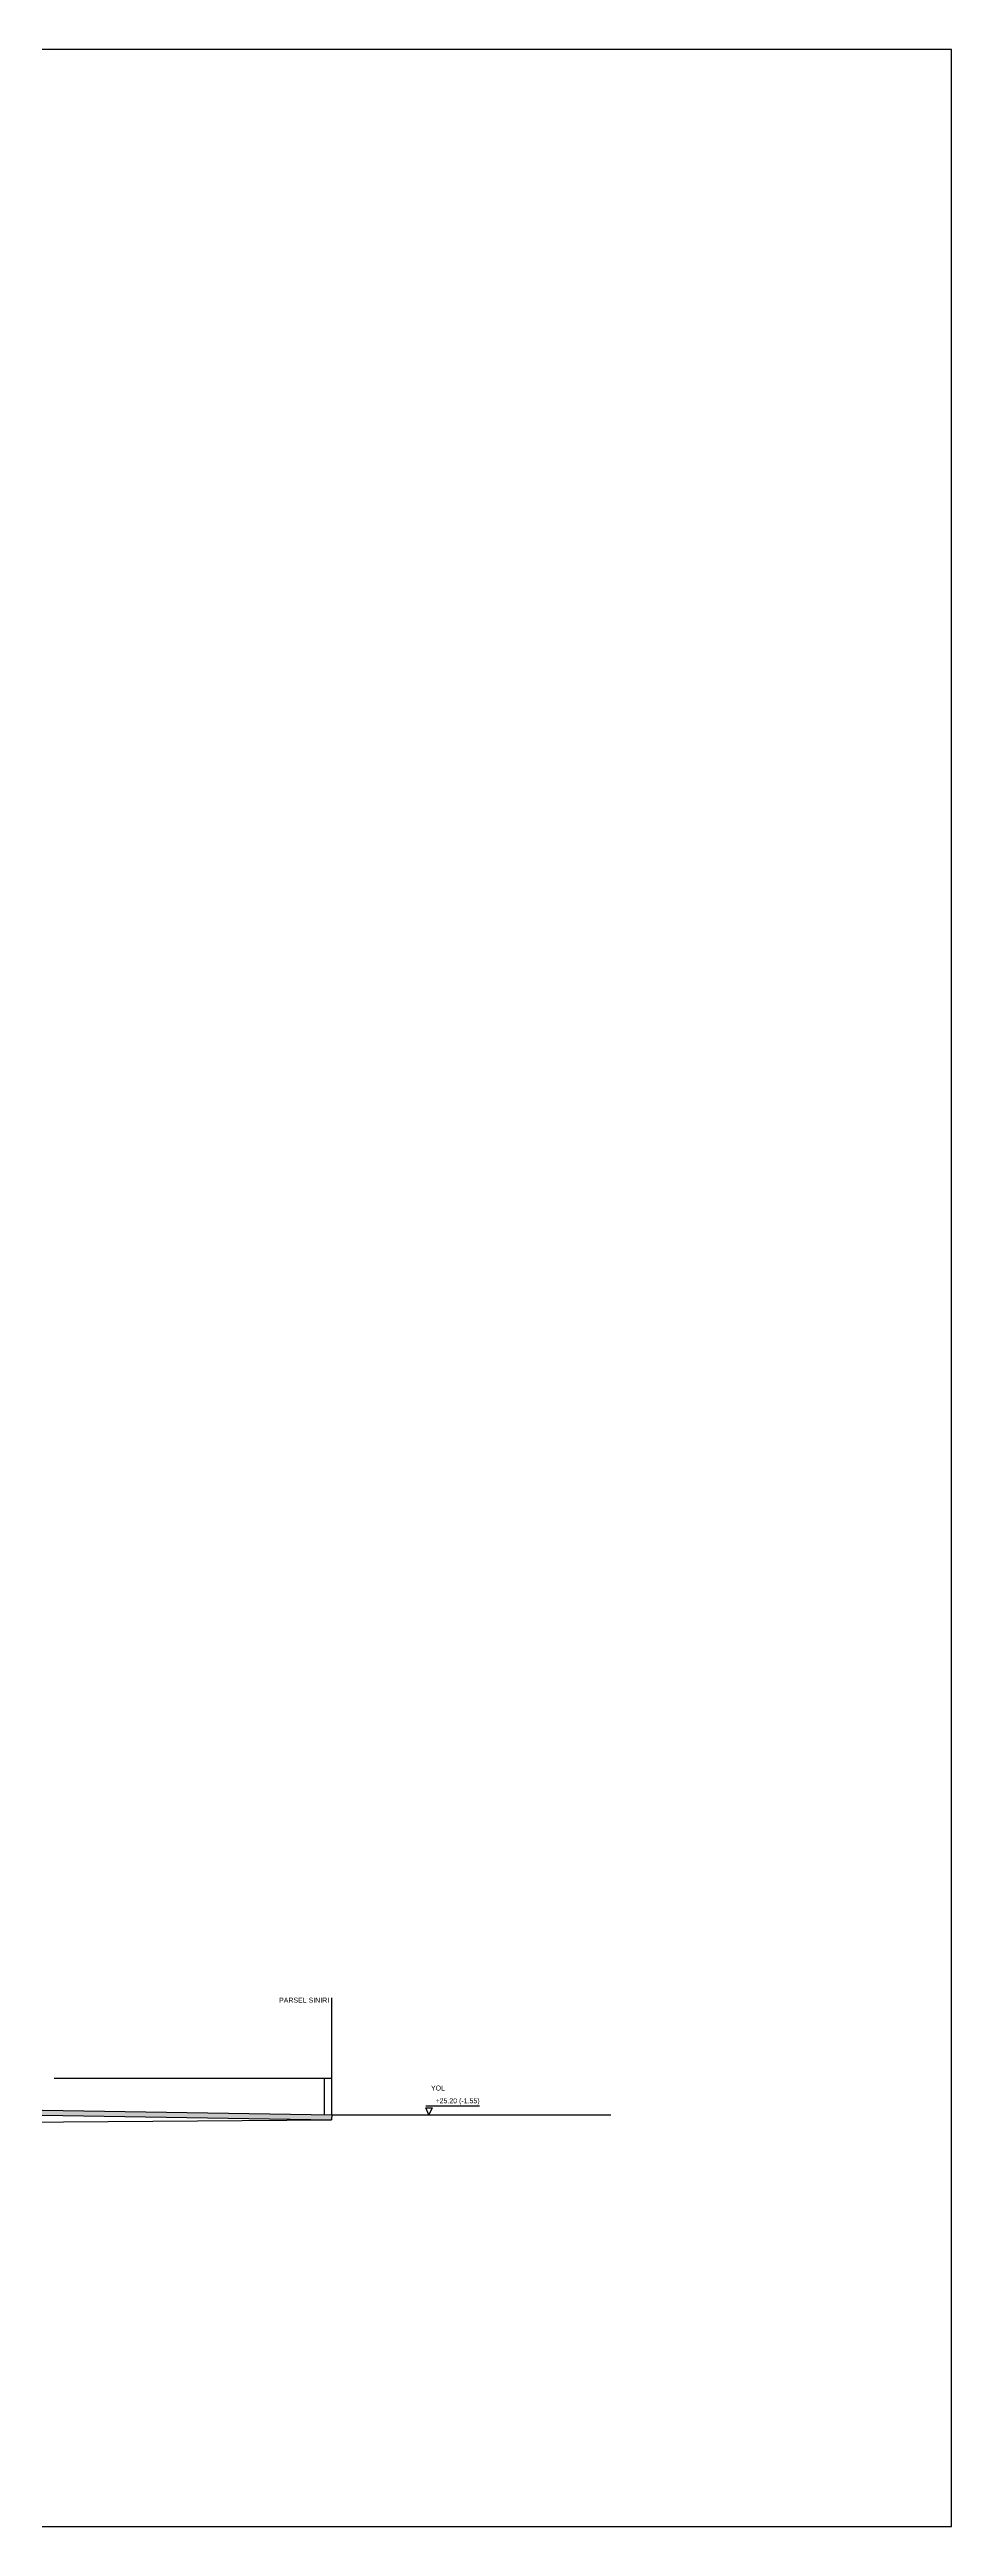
# Model space of a CAD drawing. Header units: centimetres. Extents: x 26200 to 152500, y -600 to 9300.
# Drawn here: x 148895 to 152500, y -600 to 9300 of the extents above; entities that cross this region are included whole.
import ezdxf

# ---------------------------------------------------------------- set-up
doc = ezdxf.new("R2010")
doc.units = ezdxf.units.CM
doc.layers.add('ROTAS-MIMARI-KESIT', color=8, linetype='Continuous')
doc.layers.add('ROTAS-PAFTA', color=144, linetype='Continuous')
doc.styles.add('ROTAS', font='arial.ttf')

msp = doc.modelspace()

# ---------------------------------------------------------------- hatches: boundary and pattern name
at = {"layer": 'ROTAS-MIMARI-KESIT'}
h = msp.add_hatch(dxfattribs=at)
h.set_pattern_fill('ANSI33', color=256, style=0)
h.set_pattern_definition([(45, (84445.261, 23206.629), (-4.49012806, 4.49012806), []), (45, (84449.7513, 23206.629), (-4.49012806, 4.49012806), [3.175, -1.5875])])
h.paths.add_polyline_path([(147214.7, 1090.4), (147164.7, 1090.4), (147164.7, 1070.4), (147214.7, 1070.4), (147214.7, 1070.4), (150022.6, 1025.4), (150023, 1045.4)])

# ---------------------------------------------------------------- linework, layer by layer
for p, q in [((150023, 1190.4), (150023, 1513.5)), ((149993, 1190.4), (148914, 1190.4)), ((150023, 1045.4), (151138, 1045.4))]:
    msp.add_line(p, q, dxfattribs=at)
for points in [[(150023, 1045.4), (150023, 1190.4), (149993, 1190.4), (149993, 1045.8)], [(146908.7, 1090.4), (147214.7, 1090.4), (150023, 1045.4)], [(146908.7, 1070.4), (147214.5, 1070.4), (150022.6, 1025.4)], [(150023, 1045.4), (150022.6, 1025.4)], [(150614.3, 1080.4), (150399.1, 1080.4)]]:
    msp.add_lwpolyline(points, dxfattribs=at)
at = {"layer": 'ROTAS-MIMARI-KESIT', "ltscale": 2}
msp.add_lwpolyline([(126578.7, 1045.4), (127903, 985.4), (144668.5, 985.4), (150022.6, 1025.4)], dxfattribs=at)
at = {"layer": 'ROTAS-MIMARI-KESIT'}
msp.add_lwpolyline([(150411.6, 1045.4), (150399.1, 1072.9), (150424.1, 1072.9)], close=True, dxfattribs=at)
at = {"layer": 'ROTAS-PAFTA'}
msp.add_lwpolyline([(124500, -600), (152500, -600), (152500, 9300), (124500, 9300)], close=True, dxfattribs=at)

# ---------------------------------------------------------------- texts
at = {"layer": 'ROTAS-MIMARI-KESIT', "char_height": 20, "style": 'ROTAS'}
for s, width, insert, attachment_point in [('PARSEL SINIRI', 226.336, (150013, 1513.5), 3), ('YOL', 211.606, (150447.7, 1152.2), 5), ('+25.20 (-1.55)', 226.336, (150614.3, 1085.4), 9)]:
    msp.add_mtext_dynamic_manual_height_columns(s, width=width, gutter_width=100, heights=[0], dxfattribs=dict(at, insert=insert, attachment_point=attachment_point))

doc.saveas('drawing.dxf')
